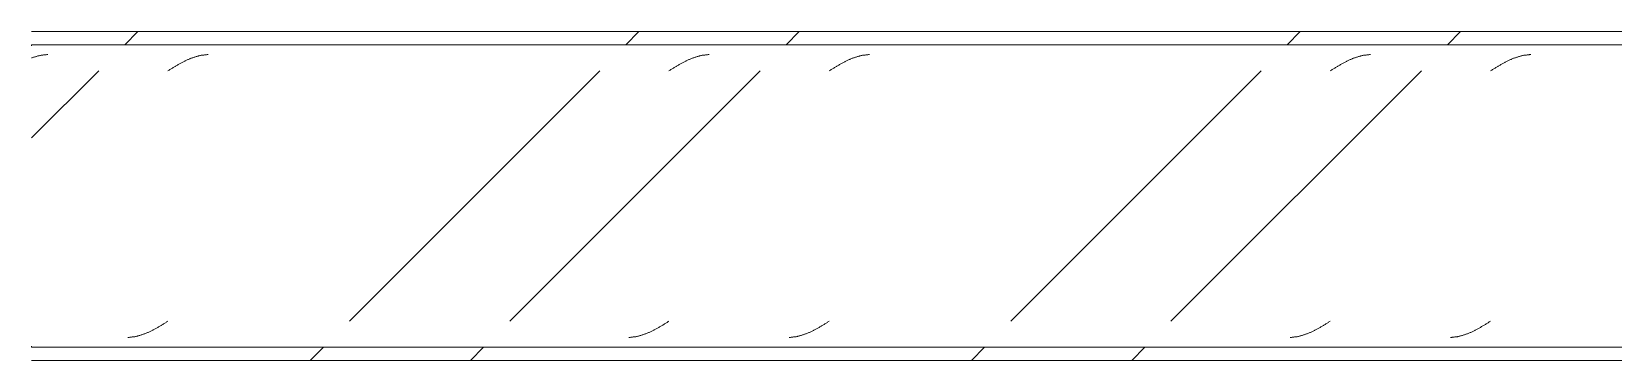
# Model space of a CAD drawing. Header units: centimetres. Extents: x -6111 to 13767, y -285 to 1600.
# Drawn here: x -5426.3 to -5306.1, y 529 to 554 of the extents above; entities that cross this region are included whole.
import ezdxf

# ---------------------------------------------------------------- set-up
doc = ezdxf.new("R2010")
doc.units = ezdxf.units.CM
doc.layers.add('S-BEAM', color=7, linetype='Continuous', lineweight=9)
pattern_1 = [(45, (0, 0), (-25.14472, 25.14472), []), (45, (0, 38.1), (-25.14472, 25.14472), [])]

# ---------------------------------------------------------------- blocks, each defined once
blk = doc.blocks.new('FP_5-Elevación Eje 1')
at = {"layer": 'S-BEAM', "color": 9, "true_color": 0xc0c0c0}
for p, q in [((-5426.05, 552.09), (-5426, 552.11)), ((-5426, 552.11), (-5425.96, 552.12)), ((-5425.96, 552.12), (-5425.91, 552.13)), ((-5425.91, 552.13), (-5425.86, 552.15)), ((-5425.86, 552.15), (-5425.81, 552.16)), ((-5425.81, 552.16), (-5425.76, 552.17)), ((-5425.76, 552.17), (-5425.72, 552.18)), ((-5425.72, 552.18), (-5425.67, 552.19)), ((-5425.67, 552.19), (-5425.62, 552.2)), ((-5425.62, 552.2), (-5425.57, 552.21)), ((-5425.57, 552.21), (-5425.53, 552.21)), ((-5425.53, 552.21), (-5425.48, 552.22)), ((-5425.48, 552.22), (-5425.43, 552.23)), ((-5425.43, 552.23), (-5425.38, 552.23)), ((-5425.38, 552.23), (-5425.33, 552.24)), ((-5425.33, 552.24), (-5425.29, 552.24)), ((-5425.29, 552.24), (-5425.24, 552.24)), ((-5425.24, 552.24), (-5425.19, 552.25)), ((-5425.19, 552.25), (-5425.14, 552.25)), ((-5425.14, 552.25), (-5425.1, 552.25)), ((-5413.88, 552.09), (-5413.83, 552.1)), ((-5413.83, 552.1), (-5413.78, 552.12)), ((-5413.78, 552.12), (-5413.73, 552.13)), ((-5413.73, 552.13), (-5413.68, 552.14)), ((-5413.68, 552.14), (-5413.64, 552.16)), ((-5413.64, 552.16), (-5413.59, 552.17)), ((-5413.59, 552.17), (-5413.54, 552.18)), ((-5413.54, 552.18), (-5413.49, 552.19)), ((-5413.49, 552.19), (-5413.44, 552.2)), ((-5413.44, 552.2), (-5413.39, 552.2)), ((-5413.39, 552.2), (-5413.34, 552.21)), ((-5413.34, 552.21), (-5413.3, 552.22)), ((-5413.3, 552.22), (-5413.25, 552.22)), ((-5413.25, 552.22), (-5413.2, 552.23)), ((-5413.2, 552.23), (-5413.15, 552.24)), ((-5413.15, 552.24), (-5413.1, 552.24)), ((-5413.1, 552.24), (-5413.05, 552.24)), ((-5413.05, 552.24), (-5413, 552.25)), ((-5413, 552.25), (-5412.96, 552.25)), ((-5412.96, 552.25), (-5412.91, 552.25)), ((-5375.78, 552.09), (-5375.73, 552.1)), ((-5375.73, 552.1), (-5375.68, 552.12)), ((-5375.68, 552.12), (-5375.63, 552.13)), ((-5375.63, 552.13), (-5375.58, 552.14)), ((-5375.58, 552.14), (-5375.54, 552.16)), ((-5375.54, 552.16), (-5375.49, 552.17)), ((-5375.49, 552.17), (-5375.44, 552.18)), ((-5375.44, 552.18), (-5375.39, 552.19)), ((-5375.39, 552.19), (-5375.34, 552.2)), ((-5375.34, 552.2), (-5375.29, 552.2)), ((-5375.29, 552.2), (-5375.24, 552.21)), ((-5375.24, 552.21), (-5375.2, 552.22)), ((-5375.2, 552.22), (-5375.15, 552.22)), ((-5375.15, 552.22), (-5375.1, 552.23)), ((-5375.1, 552.23), (-5375.05, 552.24)), ((-5375.05, 552.24), (-5375, 552.24)), ((-5375, 552.24), (-5374.95, 552.24)), ((-5374.95, 552.24), (-5374.9, 552.25)), ((-5374.9, 552.25), (-5374.86, 552.25)), ((-5374.86, 552.25), (-5374.81, 552.25)), ((-5363.59, 552.09), (-5363.54, 552.1)), ((-5363.54, 552.1), (-5363.49, 552.12)), ((-5363.49, 552.12), (-5363.44, 552.13)), ((-5363.44, 552.13), (-5363.39, 552.14)), ((-5363.39, 552.14), (-5363.35, 552.16)), ((-5363.35, 552.16), (-5363.3, 552.17)), ((-5363.3, 552.17), (-5363.25, 552.18)), ((-5363.25, 552.18), (-5363.2, 552.19)), ((-5363.2, 552.19), (-5363.15, 552.2)), ((-5363.15, 552.2), (-5363.1, 552.2)), ((-5363.1, 552.2), (-5363.05, 552.21)), ((-5363.05, 552.21), (-5363.01, 552.22)), ((-5363.01, 552.22), (-5362.96, 552.22)), ((-5362.96, 552.22), (-5362.91, 552.23)), ((-5362.91, 552.23), (-5362.86, 552.24)), ((-5362.86, 552.24), (-5362.81, 552.24)), ((-5362.81, 552.24), (-5362.76, 552.24)), ((-5362.76, 552.24), (-5362.71, 552.25)), ((-5362.71, 552.25), (-5362.67, 552.25)), ((-5362.67, 552.25), (-5362.62, 552.25)), ((-5325.49, 552.09), (-5325.44, 552.1)), ((-5325.44, 552.1), (-5325.39, 552.12)), ((-5325.39, 552.12), (-5325.34, 552.13)), ((-5325.34, 552.13), (-5325.29, 552.14)), ((-5325.29, 552.14), (-5325.25, 552.16)), ((-5325.25, 552.16), (-5325.2, 552.17)), ((-5325.2, 552.17), (-5325.15, 552.18)), ((-5325.15, 552.18), (-5325.1, 552.19)), ((-5325.1, 552.19), (-5325.05, 552.2)), ((-5325.05, 552.2), (-5325, 552.2)), ((-5325, 552.2), (-5324.95, 552.21)), ((-5324.95, 552.21), (-5324.91, 552.22)), ((-5324.91, 552.22), (-5324.86, 552.22)), ((-5324.86, 552.22), (-5324.81, 552.23)), ((-5324.81, 552.23), (-5324.76, 552.24)), ((-5324.76, 552.24), (-5324.71, 552.24)), ((-5324.71, 552.24), (-5324.66, 552.24)), ((-5324.66, 552.24), (-5324.61, 552.25)), ((-5324.61, 552.25), (-5324.57, 552.25)), ((-5324.57, 552.25), (-5324.52, 552.25)), ((-5313.3, 552.09), (-5313.25, 552.1)), ((-5313.25, 552.1), (-5313.2, 552.12)), ((-5313.2, 552.12), (-5313.15, 552.13)), ((-5313.15, 552.13), (-5313.11, 552.14)), ((-5313.11, 552.14), (-5313.06, 552.16)), ((-5313.06, 552.16), (-5313.01, 552.17)), ((-5313.01, 552.17), (-5312.96, 552.18)), ((-5312.96, 552.18), (-5312.91, 552.19)), ((-5312.91, 552.19), (-5312.86, 552.2)), ((-5312.86, 552.2), (-5312.81, 552.2)), ((-5312.81, 552.2), (-5312.77, 552.21)), ((-5312.77, 552.21), (-5312.72, 552.22)), ((-5312.72, 552.22), (-5312.67, 552.22)), ((-5312.67, 552.22), (-5312.62, 552.23)), ((-5312.62, 552.23), (-5312.57, 552.24)), ((-5312.57, 552.24), (-5312.52, 552.24)), ((-5312.52, 552.24), (-5312.47, 552.24)), ((-5312.47, 552.24), (-5312.42, 552.25)), ((-5312.42, 552.25), (-5312.38, 552.25)), ((-5312.38, 552.25), (-5312.33, 552.25)), ((-5426.34, 552), (-5426.29, 552.01)), ((-5426.29, 552.01), (-5426.24, 552.03)), ((-5426.24, 552.03), (-5426.19, 552.05)), ((-5426.19, 552.05), (-5426.15, 552.06)), ((-5426.15, 552.06), (-5426.1, 552.08)), ((-5426.1, 552.08), (-5426.05, 552.09)), ((-5415.97, 551.02), (-5415.92, 551.05)), ((-5415.92, 551.05), (-5415.87, 551.08)), ((-5415.87, 551.08), (-5415.82, 551.11)), ((-5415.82, 551.11), (-5415.77, 551.14)), ((-5415.77, 551.14), (-5415.73, 551.17)), ((-5415.73, 551.17), (-5415.68, 551.2)), ((-5415.68, 551.2), (-5415.63, 551.23)), ((-5415.63, 551.23), (-5415.58, 551.26)), ((-5415.58, 551.26), (-5415.53, 551.29)), ((-5415.53, 551.29), (-5415.48, 551.32)), ((-5415.48, 551.32), (-5415.43, 551.35)), ((-5415.43, 551.35), (-5415.39, 551.38)), ((-5415.39, 551.38), (-5415.34, 551.41)), ((-5415.34, 551.41), (-5415.29, 551.43)), ((-5415.29, 551.43), (-5415.24, 551.46)), ((-5415.24, 551.46), (-5415.19, 551.49)), ((-5415.19, 551.49), (-5415.14, 551.52)), ((-5415.14, 551.52), (-5415.09, 551.55)), ((-5415.09, 551.55), (-5415.04, 551.57)), ((-5415.04, 551.57), (-5415, 551.6)), ((-5415, 551.6), (-5414.95, 551.63)), ((-5414.95, 551.63), (-5414.9, 551.65)), ((-5414.9, 551.65), (-5414.85, 551.68)), ((-5414.85, 551.68), (-5414.8, 551.7)), ((-5414.8, 551.7), (-5414.75, 551.73)), ((-5414.75, 551.73), (-5414.7, 551.75)), ((-5414.7, 551.75), (-5414.66, 551.78)), ((-5414.66, 551.78), (-5414.61, 551.8)), ((-5414.61, 551.8), (-5414.56, 551.82)), ((-5414.56, 551.82), (-5414.51, 551.85)), ((-5414.51, 551.85), (-5414.46, 551.87)), ((-5414.46, 551.87), (-5414.41, 551.89)), ((-5414.41, 551.89), (-5414.36, 551.91)), ((-5414.36, 551.91), (-5414.32, 551.93)), ((-5414.32, 551.93), (-5414.27, 551.95)), ((-5414.27, 551.95), (-5414.22, 551.97)), ((-5414.22, 551.97), (-5414.17, 551.99)), ((-5414.17, 551.99), (-5414.12, 552.01)), ((-5414.12, 552.01), (-5414.07, 552.02)), ((-5414.07, 552.02), (-5414.02, 552.04)), ((-5414.02, 552.04), (-5413.98, 552.06)), ((-5413.98, 552.06), (-5413.93, 552.07)), ((-5413.93, 552.07), (-5413.88, 552.09)), ((-5377.87, 551.02), (-5377.82, 551.05)), ((-5377.82, 551.05), (-5377.77, 551.08)), ((-5377.77, 551.08), (-5377.72, 551.11)), ((-5377.72, 551.11), (-5377.67, 551.14)), ((-5377.67, 551.14), (-5377.63, 551.17)), ((-5377.63, 551.17), (-5377.58, 551.2)), ((-5377.58, 551.2), (-5377.53, 551.23)), ((-5377.53, 551.23), (-5377.48, 551.26)), ((-5377.48, 551.26), (-5377.43, 551.29)), ((-5377.43, 551.29), (-5377.38, 551.32)), ((-5377.38, 551.32), (-5377.33, 551.35)), ((-5377.33, 551.35), (-5377.29, 551.38)), ((-5377.29, 551.38), (-5377.24, 551.41)), ((-5377.24, 551.41), (-5377.19, 551.43)), ((-5377.19, 551.43), (-5377.14, 551.46)), ((-5377.14, 551.46), (-5377.09, 551.49)), ((-5377.09, 551.49), (-5377.04, 551.52)), ((-5377.04, 551.52), (-5376.99, 551.55)), ((-5376.99, 551.55), (-5376.94, 551.57)), ((-5376.94, 551.57), (-5376.9, 551.6)), ((-5376.9, 551.6), (-5376.85, 551.63)), ((-5376.85, 551.63), (-5376.8, 551.65)), ((-5376.8, 551.65), (-5376.75, 551.68)), ((-5376.75, 551.68), (-5376.7, 551.7)), ((-5376.7, 551.7), (-5376.65, 551.73)), ((-5376.65, 551.73), (-5376.6, 551.75)), ((-5376.6, 551.75), (-5376.56, 551.78)), ((-5376.56, 551.78), (-5376.51, 551.8)), ((-5376.51, 551.8), (-5376.46, 551.82)), ((-5376.46, 551.82), (-5376.41, 551.85)), ((-5376.41, 551.85), (-5376.36, 551.87)), ((-5376.36, 551.87), (-5376.31, 551.89)), ((-5376.31, 551.89), (-5376.26, 551.91)), ((-5376.26, 551.91), (-5376.22, 551.93)), ((-5376.22, 551.93), (-5376.17, 551.95)), ((-5376.17, 551.95), (-5376.12, 551.97)), ((-5376.12, 551.97), (-5376.07, 551.99)), ((-5376.07, 551.99), (-5376.02, 552.01)), ((-5376.02, 552.01), (-5375.97, 552.02)), ((-5375.97, 552.02), (-5375.92, 552.04)), ((-5375.92, 552.04), (-5375.88, 552.06)), ((-5375.88, 552.06), (-5375.83, 552.07)), ((-5375.83, 552.07), (-5375.78, 552.09)), ((-5365.68, 551.02), (-5365.63, 551.05)), ((-5365.63, 551.05), (-5365.58, 551.08)), ((-5365.58, 551.08), (-5365.53, 551.11)), ((-5365.53, 551.11), (-5365.48, 551.14)), ((-5365.48, 551.14), (-5365.44, 551.17)), ((-5365.44, 551.17), (-5365.39, 551.2)), ((-5365.39, 551.2), (-5365.34, 551.23)), ((-5365.34, 551.23), (-5365.29, 551.26)), ((-5365.29, 551.26), (-5365.24, 551.29)), ((-5365.24, 551.29), (-5365.19, 551.32)), ((-5365.19, 551.32), (-5365.14, 551.35)), ((-5365.14, 551.35), (-5365.1, 551.38)), ((-5365.1, 551.38), (-5365.05, 551.41)), ((-5365.05, 551.41), (-5365, 551.43)), ((-5365, 551.43), (-5364.95, 551.46)), ((-5364.95, 551.46), (-5364.9, 551.49)), ((-5364.9, 551.49), (-5364.85, 551.52)), ((-5364.85, 551.52), (-5364.8, 551.55)), ((-5364.8, 551.55), (-5364.76, 551.57)), ((-5364.76, 551.57), (-5364.71, 551.6)), ((-5364.71, 551.6), (-5364.66, 551.63)), ((-5364.66, 551.63), (-5364.61, 551.65)), ((-5364.61, 551.65), (-5364.56, 551.68)), ((-5364.56, 551.68), (-5364.51, 551.7)), ((-5364.51, 551.7), (-5364.46, 551.73)), ((-5364.46, 551.73), (-5364.42, 551.75)), ((-5364.42, 551.75), (-5364.37, 551.78)), ((-5364.37, 551.78), (-5364.32, 551.8)), ((-5364.32, 551.8), (-5364.27, 551.82)), ((-5364.27, 551.82), (-5364.22, 551.85)), ((-5364.22, 551.85), (-5364.17, 551.87)), ((-5364.17, 551.87), (-5364.12, 551.89)), ((-5364.12, 551.89), (-5364.08, 551.91)), ((-5364.08, 551.91), (-5364.03, 551.93)), ((-5364.03, 551.93), (-5363.98, 551.95)), ((-5363.98, 551.95), (-5363.93, 551.97)), ((-5363.93, 551.97), (-5363.88, 551.99)), ((-5363.88, 551.99), (-5363.83, 552.01)), ((-5363.83, 552.01), (-5363.78, 552.02)), ((-5363.78, 552.02), (-5363.73, 552.04)), ((-5363.73, 552.04), (-5363.69, 552.06)), ((-5363.69, 552.06), (-5363.64, 552.07)), ((-5363.64, 552.07), (-5363.59, 552.09)), ((-5327.58, 551.02), (-5327.53, 551.05)), ((-5327.53, 551.05), (-5327.48, 551.08)), ((-5327.48, 551.08), (-5327.43, 551.11)), ((-5327.43, 551.11), (-5327.38, 551.14)), ((-5327.38, 551.14), (-5327.34, 551.17)), ((-5327.34, 551.17), (-5327.29, 551.2)), ((-5327.29, 551.2), (-5327.24, 551.23)), ((-5327.24, 551.23), (-5327.19, 551.26)), ((-5327.19, 551.26), (-5327.14, 551.29)), ((-5327.14, 551.29), (-5327.09, 551.32)), ((-5327.09, 551.32), (-5327.04, 551.35)), ((-5327.04, 551.35), (-5327, 551.38)), ((-5327, 551.38), (-5326.95, 551.41)), ((-5326.95, 551.41), (-5326.9, 551.43)), ((-5326.9, 551.43), (-5326.85, 551.46)), ((-5326.85, 551.46), (-5326.8, 551.49)), ((-5326.8, 551.49), (-5326.75, 551.52)), ((-5326.75, 551.52), (-5326.7, 551.55)), ((-5326.7, 551.55), (-5326.66, 551.57)), ((-5326.66, 551.57), (-5326.61, 551.6)), ((-5326.61, 551.6), (-5326.56, 551.63)), ((-5326.56, 551.63), (-5326.51, 551.65)), ((-5326.51, 551.65), (-5326.46, 551.68)), ((-5326.46, 551.68), (-5326.41, 551.7)), ((-5326.41, 551.7), (-5326.36, 551.73)), ((-5326.36, 551.73), (-5326.32, 551.75)), ((-5326.32, 551.75), (-5326.27, 551.78)), ((-5326.27, 551.78), (-5326.22, 551.8)), ((-5326.22, 551.8), (-5326.17, 551.82)), ((-5326.17, 551.82), (-5326.12, 551.85)), ((-5326.12, 551.85), (-5326.07, 551.87)), ((-5326.07, 551.87), (-5326.02, 551.89)), ((-5326.02, 551.89), (-5325.98, 551.91)), ((-5325.98, 551.91), (-5325.93, 551.93)), ((-5325.93, 551.93), (-5325.88, 551.95)), ((-5325.88, 551.95), (-5325.83, 551.97)), ((-5325.83, 551.97), (-5325.78, 551.99)), ((-5325.78, 551.99), (-5325.73, 552.01)), ((-5325.73, 552.01), (-5325.68, 552.02)), ((-5325.68, 552.02), (-5325.63, 552.04)), ((-5325.63, 552.04), (-5325.59, 552.06)), ((-5325.59, 552.06), (-5325.54, 552.07)), ((-5325.54, 552.07), (-5325.49, 552.09)), ((-5315.39, 551.02), (-5315.34, 551.05)), ((-5315.34, 551.05), (-5315.29, 551.08)), ((-5315.29, 551.08), (-5315.24, 551.11)), ((-5315.24, 551.11), (-5315.19, 551.14)), ((-5315.19, 551.14), (-5315.15, 551.17)), ((-5315.15, 551.17), (-5315.1, 551.2)), ((-5315.1, 551.2), (-5315.05, 551.23)), ((-5315.05, 551.23), (-5315, 551.26)), ((-5315, 551.26), (-5314.95, 551.29)), ((-5314.95, 551.29), (-5314.9, 551.32)), ((-5314.9, 551.32), (-5314.85, 551.35)), ((-5314.85, 551.35), (-5314.81, 551.38)), ((-5314.81, 551.38), (-5314.76, 551.41)), ((-5314.76, 551.41), (-5314.71, 551.43)), ((-5314.71, 551.43), (-5314.66, 551.46)), ((-5314.66, 551.46), (-5314.61, 551.49)), ((-5314.61, 551.49), (-5314.56, 551.52)), ((-5314.56, 551.52), (-5314.51, 551.55)), ((-5314.51, 551.55), (-5314.47, 551.57)), ((-5314.47, 551.57), (-5314.42, 551.6)), ((-5314.42, 551.6), (-5314.37, 551.63)), ((-5314.37, 551.63), (-5314.32, 551.65)), ((-5314.32, 551.65), (-5314.27, 551.68)), ((-5314.27, 551.68), (-5314.22, 551.7)), ((-5314.22, 551.7), (-5314.17, 551.73)), ((-5314.17, 551.73), (-5314.13, 551.75)), ((-5314.13, 551.75), (-5314.08, 551.78)), ((-5314.08, 551.78), (-5314.03, 551.8)), ((-5314.03, 551.8), (-5313.98, 551.82)), ((-5313.98, 551.82), (-5313.93, 551.85)), ((-5313.93, 551.85), (-5313.88, 551.87)), ((-5313.88, 551.87), (-5313.83, 551.89)), ((-5313.83, 551.89), (-5313.79, 551.91)), ((-5313.79, 551.91), (-5313.74, 551.93)), ((-5313.74, 551.93), (-5313.69, 551.95)), ((-5313.69, 551.95), (-5313.64, 551.97)), ((-5313.64, 551.97), (-5313.59, 551.99)), ((-5313.59, 551.99), (-5313.54, 552.01)), ((-5313.54, 552.01), (-5313.49, 552.02)), ((-5313.49, 552.02), (-5313.45, 552.04)), ((-5313.45, 552.04), (-5313.4, 552.06)), ((-5313.4, 552.06), (-5313.35, 552.07)), ((-5313.35, 552.07), (-5313.3, 552.09))]:
    blk.add_line(p, q, dxfattribs=at)
blk = doc.blocks.new('FP_6-Elevación Eje 1')
at = {"layer": 'S-BEAM', "color": 9, "true_color": 0xc0c0c0}
for p, q in [((-5416.5, 531.65), (-5416.45, 531.68)), ((-5416.45, 531.68), (-5416.41, 531.71)), ((-5416.41, 531.71), (-5416.36, 531.74)), ((-5416.36, 531.74), (-5416.31, 531.77)), ((-5416.31, 531.77), (-5416.26, 531.8)), ((-5416.26, 531.8), (-5416.21, 531.83)), ((-5416.21, 531.83), (-5416.16, 531.86)), ((-5416.16, 531.86), (-5416.11, 531.89)), ((-5416.11, 531.89), (-5416.07, 531.92)), ((-5416.07, 531.92), (-5416.02, 531.95)), ((-5416.02, 531.95), (-5415.97, 531.98)), ((-5378.4, 531.65), (-5378.35, 531.68)), ((-5378.35, 531.68), (-5378.31, 531.71)), ((-5378.31, 531.71), (-5378.26, 531.74)), ((-5378.26, 531.74), (-5378.21, 531.77)), ((-5378.21, 531.77), (-5378.16, 531.8)), ((-5378.16, 531.8), (-5378.11, 531.83)), ((-5378.11, 531.83), (-5378.06, 531.86)), ((-5378.06, 531.86), (-5378.01, 531.89)), ((-5378.01, 531.89), (-5377.97, 531.92)), ((-5377.97, 531.92), (-5377.92, 531.95)), ((-5377.92, 531.95), (-5377.87, 531.98)), ((-5366.21, 531.65), (-5366.17, 531.68)), ((-5366.17, 531.68), (-5366.12, 531.71)), ((-5366.12, 531.71), (-5366.07, 531.74)), ((-5366.07, 531.74), (-5366.02, 531.77)), ((-5366.02, 531.77), (-5365.97, 531.8)), ((-5365.97, 531.8), (-5365.92, 531.83)), ((-5365.92, 531.83), (-5365.87, 531.86)), ((-5365.87, 531.86), (-5365.82, 531.89)), ((-5365.82, 531.89), (-5365.78, 531.92)), ((-5365.78, 531.92), (-5365.73, 531.95)), ((-5365.73, 531.95), (-5365.68, 531.98)), ((-5328.11, 531.65), (-5328.07, 531.68)), ((-5328.07, 531.68), (-5328.02, 531.71)), ((-5328.02, 531.71), (-5327.97, 531.74)), ((-5327.97, 531.74), (-5327.92, 531.77)), ((-5327.92, 531.77), (-5327.87, 531.8)), ((-5327.87, 531.8), (-5327.82, 531.83)), ((-5327.82, 531.83), (-5327.77, 531.86)), ((-5327.77, 531.86), (-5327.72, 531.89)), ((-5327.72, 531.89), (-5327.68, 531.92)), ((-5327.68, 531.92), (-5327.63, 531.95)), ((-5327.63, 531.95), (-5327.58, 531.98)), ((-5315.92, 531.65), (-5315.88, 531.68)), ((-5315.88, 531.68), (-5315.83, 531.71)), ((-5315.83, 531.71), (-5315.78, 531.74)), ((-5315.78, 531.74), (-5315.73, 531.77)), ((-5315.73, 531.77), (-5315.68, 531.8)), ((-5315.68, 531.8), (-5315.63, 531.83)), ((-5315.63, 531.83), (-5315.58, 531.86)), ((-5315.58, 531.86), (-5315.54, 531.89)), ((-5315.54, 531.89), (-5315.49, 531.92)), ((-5315.49, 531.92), (-5315.44, 531.95)), ((-5315.44, 531.95), (-5315.39, 531.98)), ((-5419.03, 530.75), (-5418.98, 530.75)), ((-5418.98, 530.75), (-5418.93, 530.75)), ((-5418.93, 530.75), (-5418.88, 530.76)), ((-5418.88, 530.76), (-5418.84, 530.76)), ((-5418.84, 530.76), (-5418.79, 530.76)), ((-5418.79, 530.76), (-5418.74, 530.77)), ((-5418.74, 530.77), (-5418.69, 530.78)), ((-5418.69, 530.78), (-5418.64, 530.78)), ((-5418.64, 530.78), (-5418.59, 530.79)), ((-5418.59, 530.79), (-5418.54, 530.8)), ((-5418.54, 530.8), (-5418.5, 530.8)), ((-5418.5, 530.8), (-5418.45, 530.81)), ((-5418.45, 530.81), (-5418.4, 530.82)), ((-5418.4, 530.82), (-5418.35, 530.83)), ((-5418.35, 530.83), (-5418.3, 530.84)), ((-5418.3, 530.84), (-5418.25, 530.86)), ((-5418.25, 530.86), (-5418.2, 530.87)), ((-5418.2, 530.87), (-5418.16, 530.88)), ((-5418.16, 530.88), (-5418.11, 530.9)), ((-5418.11, 530.9), (-5418.06, 530.91)), ((-5418.06, 530.91), (-5418.01, 530.93)), ((-5418.01, 530.93), (-5417.96, 530.94)), ((-5417.96, 530.94), (-5417.91, 530.96)), ((-5417.91, 530.96), (-5417.86, 530.98)), ((-5417.86, 530.98), (-5417.82, 530.99)), ((-5417.82, 530.99), (-5417.77, 531.01)), ((-5417.77, 531.01), (-5417.72, 531.03)), ((-5417.72, 531.03), (-5417.67, 531.05)), ((-5417.67, 531.05), (-5417.62, 531.07)), ((-5417.62, 531.07), (-5417.57, 531.09)), ((-5417.57, 531.09), (-5417.52, 531.11)), ((-5417.52, 531.11), (-5417.48, 531.13)), ((-5417.48, 531.13), (-5417.43, 531.15)), ((-5417.43, 531.15), (-5417.38, 531.18)), ((-5417.38, 531.18), (-5417.33, 531.2)), ((-5417.33, 531.2), (-5417.28, 531.22)), ((-5417.28, 531.22), (-5417.23, 531.25)), ((-5417.23, 531.25), (-5417.18, 531.27)), ((-5417.18, 531.27), (-5417.13, 531.3)), ((-5417.13, 531.3), (-5417.09, 531.32)), ((-5417.09, 531.32), (-5417.04, 531.35)), ((-5417.04, 531.35), (-5416.99, 531.37)), ((-5416.99, 531.37), (-5416.94, 531.4)), ((-5416.94, 531.4), (-5416.89, 531.43)), ((-5416.89, 531.43), (-5416.84, 531.45)), ((-5416.84, 531.45), (-5416.79, 531.48)), ((-5416.79, 531.48), (-5416.75, 531.51)), ((-5416.75, 531.51), (-5416.7, 531.54)), ((-5416.7, 531.54), (-5416.65, 531.57)), ((-5416.65, 531.57), (-5416.6, 531.59)), ((-5416.6, 531.59), (-5416.55, 531.62)), ((-5416.55, 531.62), (-5416.5, 531.65)), ((-5380.93, 530.75), (-5380.88, 530.75)), ((-5380.88, 530.75), (-5380.83, 530.75)), ((-5380.83, 530.75), (-5380.78, 530.76)), ((-5380.78, 530.76), (-5380.74, 530.76)), ((-5380.74, 530.76), (-5380.69, 530.76)), ((-5380.69, 530.76), (-5380.64, 530.77)), ((-5380.64, 530.77), (-5380.59, 530.78)), ((-5380.59, 530.78), (-5380.54, 530.78)), ((-5380.54, 530.78), (-5380.49, 530.79)), ((-5380.49, 530.79), (-5380.44, 530.8)), ((-5380.44, 530.8), (-5380.4, 530.8)), ((-5380.4, 530.8), (-5380.35, 530.81)), ((-5380.35, 530.81), (-5380.3, 530.82)), ((-5380.3, 530.82), (-5380.25, 530.83)), ((-5380.25, 530.83), (-5380.2, 530.84)), ((-5380.2, 530.84), (-5380.15, 530.86)), ((-5380.15, 530.86), (-5380.1, 530.87)), ((-5380.1, 530.87), (-5380.06, 530.88)), ((-5380.06, 530.88), (-5380.01, 530.9)), ((-5380.01, 530.9), (-5379.96, 530.91)), ((-5379.96, 530.91), (-5379.91, 530.93)), ((-5379.91, 530.93), (-5379.86, 530.94)), ((-5379.86, 530.94), (-5379.81, 530.96)), ((-5379.81, 530.96), (-5379.76, 530.98)), ((-5379.76, 530.98), (-5379.72, 530.99)), ((-5379.72, 530.99), (-5379.67, 531.01)), ((-5379.67, 531.01), (-5379.62, 531.03)), ((-5379.62, 531.03), (-5379.57, 531.05)), ((-5379.57, 531.05), (-5379.52, 531.07)), ((-5379.52, 531.07), (-5379.47, 531.09)), ((-5379.47, 531.09), (-5379.42, 531.11)), ((-5379.42, 531.11), (-5379.38, 531.13)), ((-5379.38, 531.13), (-5379.33, 531.15)), ((-5379.33, 531.15), (-5379.28, 531.18)), ((-5379.28, 531.18), (-5379.23, 531.2)), ((-5379.23, 531.2), (-5379.18, 531.22)), ((-5379.18, 531.22), (-5379.13, 531.25)), ((-5379.13, 531.25), (-5379.08, 531.27)), ((-5379.08, 531.27), (-5379.03, 531.3)), ((-5379.03, 531.3), (-5378.99, 531.32)), ((-5378.99, 531.32), (-5378.94, 531.35)), ((-5378.94, 531.35), (-5378.89, 531.37)), ((-5378.89, 531.37), (-5378.84, 531.4)), ((-5378.84, 531.4), (-5378.79, 531.43)), ((-5378.79, 531.43), (-5378.74, 531.45)), ((-5378.74, 531.45), (-5378.69, 531.48)), ((-5378.69, 531.48), (-5378.65, 531.51)), ((-5378.65, 531.51), (-5378.6, 531.54)), ((-5378.6, 531.54), (-5378.55, 531.57)), ((-5378.55, 531.57), (-5378.5, 531.59)), ((-5378.5, 531.59), (-5378.45, 531.62)), ((-5378.45, 531.62), (-5378.4, 531.65)), ((-5368.74, 530.75), (-5368.69, 530.75)), ((-5368.69, 530.75), (-5368.64, 530.75)), ((-5368.64, 530.75), (-5368.59, 530.76)), ((-5368.59, 530.76), (-5368.55, 530.76)), ((-5368.55, 530.76), (-5368.5, 530.76)), ((-5368.5, 530.76), (-5368.45, 530.77)), ((-5368.45, 530.77), (-5368.4, 530.78)), ((-5368.4, 530.78), (-5368.35, 530.78)), ((-5368.35, 530.78), (-5368.3, 530.79)), ((-5368.3, 530.79), (-5368.25, 530.8)), ((-5368.25, 530.8), (-5368.21, 530.8)), ((-5368.21, 530.8), (-5368.16, 530.81)), ((-5368.16, 530.81), (-5368.11, 530.82)), ((-5368.11, 530.82), (-5368.06, 530.83)), ((-5368.06, 530.83), (-5368.01, 530.84)), ((-5368.01, 530.84), (-5367.96, 530.86)), ((-5367.96, 530.86), (-5367.91, 530.87)), ((-5367.91, 530.87), (-5367.87, 530.88)), ((-5367.87, 530.88), (-5367.82, 530.9)), ((-5367.82, 530.9), (-5367.77, 530.91)), ((-5367.77, 530.91), (-5367.72, 530.93)), ((-5367.72, 530.93), (-5367.67, 530.94)), ((-5367.67, 530.94), (-5367.62, 530.96)), ((-5367.62, 530.96), (-5367.57, 530.98)), ((-5367.57, 530.98), (-5367.53, 530.99)), ((-5367.53, 530.99), (-5367.48, 531.01)), ((-5367.48, 531.01), (-5367.43, 531.03)), ((-5367.43, 531.03), (-5367.38, 531.05)), ((-5367.38, 531.05), (-5367.33, 531.07)), ((-5367.33, 531.07), (-5367.28, 531.09)), ((-5367.28, 531.09), (-5367.23, 531.11)), ((-5367.23, 531.11), (-5367.19, 531.13)), ((-5367.19, 531.13), (-5367.14, 531.15)), ((-5367.14, 531.15), (-5367.09, 531.18)), ((-5367.09, 531.18), (-5367.04, 531.2)), ((-5367.04, 531.2), (-5366.99, 531.22)), ((-5366.99, 531.22), (-5366.94, 531.25)), ((-5366.94, 531.25), (-5366.89, 531.27)), ((-5366.89, 531.27), (-5366.85, 531.3)), ((-5366.85, 531.3), (-5366.8, 531.32)), ((-5366.8, 531.32), (-5366.75, 531.35)), ((-5366.75, 531.35), (-5366.7, 531.37)), ((-5366.7, 531.37), (-5366.65, 531.4)), ((-5366.65, 531.4), (-5366.6, 531.43)), ((-5366.6, 531.43), (-5366.55, 531.45)), ((-5366.55, 531.45), (-5366.51, 531.48)), ((-5366.51, 531.48), (-5366.46, 531.51)), ((-5366.46, 531.51), (-5366.41, 531.54)), ((-5366.41, 531.54), (-5366.36, 531.57)), ((-5366.36, 531.57), (-5366.31, 531.59)), ((-5366.31, 531.59), (-5366.26, 531.62)), ((-5366.26, 531.62), (-5366.21, 531.65)), ((-5330.64, 530.75), (-5330.59, 530.75)), ((-5330.59, 530.75), (-5330.54, 530.75)), ((-5330.54, 530.75), (-5330.49, 530.76)), ((-5330.49, 530.76), (-5330.45, 530.76)), ((-5330.45, 530.76), (-5330.4, 530.76)), ((-5330.4, 530.76), (-5330.35, 530.77)), ((-5330.35, 530.77), (-5330.3, 530.78)), ((-5330.3, 530.78), (-5330.25, 530.78)), ((-5330.25, 530.78), (-5330.2, 530.79)), ((-5330.2, 530.79), (-5330.15, 530.8)), ((-5330.15, 530.8), (-5330.11, 530.8)), ((-5330.11, 530.8), (-5330.06, 530.81)), ((-5330.06, 530.81), (-5330.01, 530.82)), ((-5330.01, 530.82), (-5329.96, 530.83)), ((-5329.96, 530.83), (-5329.91, 530.84)), ((-5329.91, 530.84), (-5329.86, 530.86)), ((-5329.86, 530.86), (-5329.81, 530.87)), ((-5329.81, 530.87), (-5329.77, 530.88)), ((-5329.77, 530.88), (-5329.72, 530.9)), ((-5329.72, 530.9), (-5329.67, 530.91)), ((-5329.67, 530.91), (-5329.62, 530.93)), ((-5329.62, 530.93), (-5329.57, 530.94)), ((-5329.57, 530.94), (-5329.52, 530.96)), ((-5329.52, 530.96), (-5329.47, 530.98)), ((-5329.47, 530.98), (-5329.43, 530.99)), ((-5329.43, 530.99), (-5329.38, 531.01)), ((-5329.38, 531.01), (-5329.33, 531.03)), ((-5329.33, 531.03), (-5329.28, 531.05)), ((-5329.28, 531.05), (-5329.23, 531.07)), ((-5329.23, 531.07), (-5329.18, 531.09)), ((-5329.18, 531.09), (-5329.13, 531.11)), ((-5329.13, 531.11), (-5329.09, 531.13)), ((-5329.09, 531.13), (-5329.04, 531.15)), ((-5329.04, 531.15), (-5328.99, 531.18)), ((-5328.99, 531.18), (-5328.94, 531.2)), ((-5328.94, 531.2), (-5328.89, 531.22)), ((-5328.89, 531.22), (-5328.84, 531.25)), ((-5328.84, 531.25), (-5328.79, 531.27)), ((-5328.79, 531.27), (-5328.75, 531.3)), ((-5328.75, 531.3), (-5328.7, 531.32)), ((-5328.7, 531.32), (-5328.65, 531.35)), ((-5328.65, 531.35), (-5328.6, 531.37)), ((-5328.6, 531.37), (-5328.55, 531.4)), ((-5328.55, 531.4), (-5328.5, 531.43)), ((-5328.5, 531.43), (-5328.45, 531.45)), ((-5328.45, 531.45), (-5328.41, 531.48)), ((-5328.41, 531.48), (-5328.36, 531.51)), ((-5328.36, 531.51), (-5328.31, 531.54)), ((-5328.31, 531.54), (-5328.26, 531.57)), ((-5328.26, 531.57), (-5328.21, 531.59)), ((-5328.21, 531.59), (-5328.16, 531.62)), ((-5328.16, 531.62), (-5328.11, 531.65)), ((-5318.45, 530.75), (-5318.4, 530.75)), ((-5318.4, 530.75), (-5318.35, 530.75)), ((-5318.35, 530.75), (-5318.31, 530.76)), ((-5318.31, 530.76), (-5318.26, 530.76)), ((-5318.26, 530.76), (-5318.21, 530.76)), ((-5318.21, 530.76), (-5318.16, 530.77)), ((-5318.16, 530.77), (-5318.11, 530.78)), ((-5318.11, 530.78), (-5318.06, 530.78)), ((-5318.06, 530.78), (-5318.01, 530.79)), ((-5318.01, 530.79), (-5317.97, 530.8)), ((-5317.97, 530.8), (-5317.92, 530.8)), ((-5317.92, 530.8), (-5317.87, 530.81)), ((-5317.87, 530.81), (-5317.82, 530.82)), ((-5317.82, 530.82), (-5317.77, 530.83)), ((-5317.77, 530.83), (-5317.72, 530.84)), ((-5317.72, 530.84), (-5317.67, 530.86)), ((-5317.67, 530.86), (-5317.63, 530.87)), ((-5317.63, 530.87), (-5317.58, 530.88)), ((-5317.58, 530.88), (-5317.53, 530.9)), ((-5317.53, 530.9), (-5317.48, 530.91)), ((-5317.48, 530.91), (-5317.43, 530.93)), ((-5317.43, 530.93), (-5317.38, 530.94)), ((-5317.38, 530.94), (-5317.33, 530.96)), ((-5317.33, 530.96), (-5317.28, 530.98)), ((-5317.28, 530.98), (-5317.24, 530.99)), ((-5317.24, 530.99), (-5317.19, 531.01)), ((-5317.19, 531.01), (-5317.14, 531.03)), ((-5317.14, 531.03), (-5317.09, 531.05)), ((-5317.09, 531.05), (-5317.04, 531.07)), ((-5317.04, 531.07), (-5316.99, 531.09)), ((-5316.99, 531.09), (-5316.94, 531.11)), ((-5316.94, 531.11), (-5316.9, 531.13)), ((-5316.9, 531.13), (-5316.85, 531.15)), ((-5316.85, 531.15), (-5316.8, 531.18)), ((-5316.8, 531.18), (-5316.75, 531.2)), ((-5316.75, 531.2), (-5316.7, 531.22)), ((-5316.7, 531.22), (-5316.65, 531.25)), ((-5316.65, 531.25), (-5316.6, 531.27)), ((-5316.6, 531.27), (-5316.56, 531.3)), ((-5316.56, 531.3), (-5316.51, 531.32)), ((-5316.51, 531.32), (-5316.46, 531.35)), ((-5316.46, 531.35), (-5316.41, 531.37)), ((-5316.41, 531.37), (-5316.36, 531.4)), ((-5316.36, 531.4), (-5316.31, 531.43)), ((-5316.31, 531.43), (-5316.26, 531.45)), ((-5316.26, 531.45), (-5316.22, 531.48)), ((-5316.22, 531.48), (-5316.17, 531.51)), ((-5316.17, 531.51), (-5316.12, 531.54)), ((-5316.12, 531.54), (-5316.07, 531.57)), ((-5316.07, 531.57), (-5316.02, 531.59)), ((-5316.02, 531.59), (-5315.97, 531.62)), ((-5315.97, 531.62), (-5315.92, 531.65))]:
    blk.add_line(p, q, dxfattribs=at)
blk = doc.blocks.new('M_W Shapes - 150 x 250-1747883-Elevación Eje 1')
at = {"layer": 'S-BEAM', "true_color": 0xc0c0c0}
h = blk.add_hatch(dxfattribs=at)
h.set_pattern_fill('FP_3', color=9, style=0, pattern_type=2)
h.set_pattern_definition(pattern_1)
h.paths.add_polyline_path([(-4778.08, 553), (-4778.08, 554), (-5426.34, 554), (-5426.34, 553), (-4893.08, 553)])
h = blk.add_hatch(dxfattribs=at)
h.set_pattern_fill('FP_3', color=9, style=0, pattern_type=2)
h.set_pattern_definition(pattern_1)
h.paths.add_polyline_path([(-4893.08, 531.98), (-4778.08, 531.98), (-4778.08, 551.02), (-5426.34, 551.02), (-5426.34, 531.98), (-5133.84, 531.98)])
h = blk.add_hatch(dxfattribs=at)
h.set_pattern_fill('FP_3', color=9, style=0, pattern_type=2)
h.set_pattern_definition(pattern_1)
h.paths.add_polyline_path([(-4778.08, 529), (-4778.08, 530), (-5426.34, 530), (-5426.34, 529), (-4893.08, 529)])
at = {"layer": 'S-BEAM'}
for p, q in [((-5426.34, 554), (-4778.08, 554)), ((-5426.34, 552.93), (-5426.34, 553)), ((-5426.34, 553), (-4778.08, 553)), ((-5426.34, 530), (-5426.34, 530.07)), ((-5426.34, 530), (-4778.08, 530)), ((-5426.34, 529), (-4778.08, 529))]:
    blk.add_line(p, q, dxfattribs=at)
for name in ['FP_5-Elevación Eje 1', 'FP_6-Elevación Eje 1']:
    blk.add_blockref(name, (0, 0), dxfattribs=at)

msp = doc.modelspace()

# ---------------------------------------------------------------- block references
at = {"layer": 'S-BEAM'}
msp.add_blockref('M_W Shapes - 150 x 250-1747883-Elevación Eje 1', (0, 0), dxfattribs=at)

doc.saveas('drawing.dxf')
